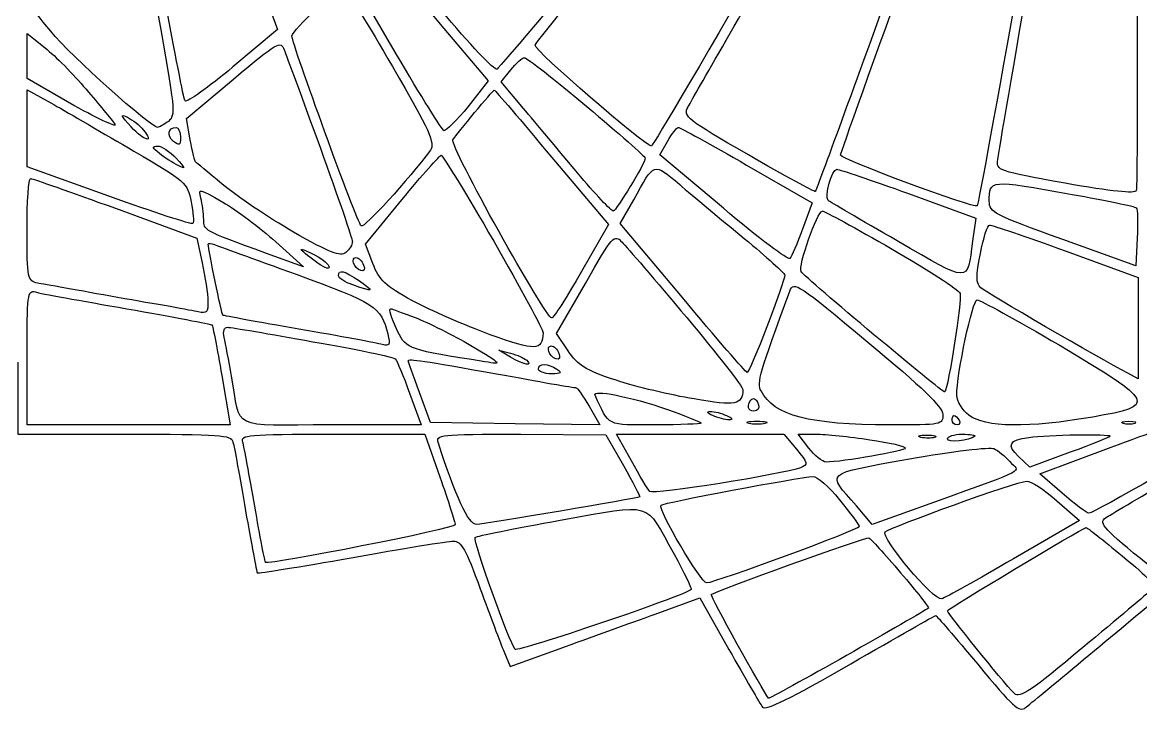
# Model space of a CAD drawing. Extents: x 10 to 239, y 73 to 305.
# Drawn here: x 53.6 to 121.5, y 73.1 to 115 of the extents above; entities that cross this region are included whole.
import ezdxf

# ---------------------------------------------------------------- set-up
doc = ezdxf.new("R2010")
doc.units = 0
doc.layers.get('0').update_dxf_attribs({"linetype": 'CONTINUOUS'})

msp = doc.modelspace()

# ---------------------------------------------------------------- linework, layer by layer
at = {"color": 7}
for points in [[(76.341111, 113.015889), (73.688222, 117.587889), (74.563111, 118.321667)], [(68.467111, 116.289667), (69.116222, 114.539889), (66.406889, 112.253889)], [(78.994, 114.850333), (81.900889, 111.407222), (80.687333, 109.855)], [(78.994, 114.850333), (78.994, 114.850333)], [(56.754889, 109.911444), (53.904444, 111.548333), (53.904444, 112.903), (53.904444, 114.285889), (55.005111, 113.411)], [(76.087111, 112.282111), (76.087111, 112.282111)], [(84.045778, 109.742111), (82.691111, 111.350778), (83.283778, 112.084556)], [(63.810444, 107.823), (63.584667, 109.121222), (66.435111, 111.520111)], [(58.871556, 104.408111), (53.904444, 106.186111), (53.904444, 108.528556), (53.904444, 110.871), (55.541333, 109.967889)], [(57.488667, 110.899222), (57.488667, 110.899222)], [(87.884, 109.855), (87.884, 109.855)], [(60.96, 108.443889), (60.96, 108.443889)], [(63.217778, 107.992333), (63.217778, 107.992333)], [(71.712667, 107.315), (71.712667, 107.315)], [(96.181333, 103.674333), (92.314889, 106.919889), (92.794667, 107.738333)], [(60.395556, 107.145667), (60.395556, 107.145667)], [(62.963778, 106.722333), (62.963778, 106.722333)], [(85.767333, 106.750556), (89.210444, 102.686556), (87.573556, 99.836111)], [(85.767333, 106.750556), (85.767333, 106.750556)], [(97.592444, 106.299), (101.571778, 104.013), (100.979111, 102.404333)], [(97.592444, 106.299), (97.592444, 106.299)], [(107.413778, 104.577444), (111.506, 103.081667), (111.308444, 101.670556)], [(107.413778, 104.577444), (107.413778, 104.577444)], [(74.901778, 100.315889), (74.450222, 101.501222), (76.651556, 104.182333)], [(93.697778, 98.255667), (89.916, 102.743), (90.734444, 104.182333)], [(117.348, 104.521), (117.348, 104.521)], [(59.266667, 103.674333), (64.205556, 101.868111), (64.544222, 100.372333)], [(59.266667, 103.674333), (59.266667, 103.674333)], [(97.451333, 101.839889), (97.451333, 101.839889)], [(121.299111, 101.868111), (121.214444, 100.174778), (116.783556, 101.783444)], [(69.003333, 101.642333), (70.696667, 100.118333), (68.438889, 100.936778)], [(69.003333, 101.642333), (69.003333, 101.642333)], [(82.239556, 101.670556), (82.239556, 101.670556)], [(106.426, 101.190778), (106.426, 101.190778)], [(116.981111, 101.077889), (121.355556, 99.469222), (121.355556, 96.393), (121.355556, 93.316778), (120.734667, 93.655444)], [(116.981111, 101.077889), (116.981111, 101.077889)], [(72.248889, 100.090111), (72.248889, 100.090111)], [(74.337333, 100.231222), (74.337333, 100.231222)], [(70.245111, 99.666778), (70.245111, 99.666778)], [(74.083333, 99.271667), (74.083333, 99.271667)], [(86.755111, 95.010111), (86.049556, 96.082556), (87.799333, 99.102333)], [(59.972222, 97.578333), (59.972222, 97.578333)], [(77.47, 97.042111), (77.47, 97.042111)], [(93.951778, 97.042111), (93.951778, 97.042111)], [(71.261111, 95.574556), (71.261111, 95.574556)], [(83.255556, 94.643222), (82.55, 95.066556), (83.255556, 94.869)], [(116.557778, 95.377), (116.557778, 95.377)], [(65.729556, 93.514333), (66.237556, 90.522778), (60.056889, 90.522778), (53.904444, 90.522778), (53.904444, 94.643222)], [(84.243333, 94.445667), (84.243333, 94.445667)], [(86.190667, 94.869), (86.190667, 94.869)], [(53.34, 94.332778), (53.34, 89.958333), (59.802889, 89.958333)], [(86.077778, 93.909444), (86.077778, 93.909444)], [(82.408889, 93.627222), (82.408889, 93.627222)], [(77.131333, 92.441889), (77.836889, 90.522778), (72.361778, 90.522778)], [(88.025111, 91.651667), (88.674222, 90.522778), (83.537778, 90.579222), (78.401333, 90.663889), (77.724, 92.498333)], [(92.794667, 91.454111), (92.794667, 91.454111)], [(96.378889, 91.087222), (96.378889, 91.087222)], [(98.185111, 91.397667), (98.185111, 91.397667)], [(109.502222, 91.171889), (109.502222, 91.171889)], [(98.721333, 90.607444), (98.721333, 90.607444)], [(110.49, 90.805), (110.49, 90.805)], [(121.158, 90.607444), (121.158, 90.607444)], [(72.446444, 89.958333), (78.062667, 89.958333), (78.965778, 87.361889), (78.965778, 87.361889)], [(83.876444, 89.958333), (89.041111, 89.930111), (90.113556, 88.067444), (90.113556, 88.067444)], [(90.593333, 88.349667), (89.690222, 89.958333), (94.770222, 89.958333), (99.850222, 89.958333), (100.612222, 89.055222), (100.612222, 89.055222)], [(101.374222, 89.111667), (100.725111, 89.958333), (101.797556, 89.958333)], [(105.071333, 89.619667), (105.071333, 89.619667)], [(109.022444, 89.760778), (109.022444, 89.760778)], [(111.449556, 89.845444), (111.449556, 89.845444)], [(119.662222, 89.845444), (119.662222, 89.845444)], [(116.755333, 86.374111), (115.400667, 87.559444), (119.718667, 89.168111)], [(113.566222, 88.293222), (113.566222, 88.293222)], [(117.235111, 88.857667), (114.779778, 87.954556), (114.102444, 88.603667)], [(103.236889, 85.979), (103.236889, 85.979)], [(108.994222, 85.837889), (105.212444, 84.483222), (104.252889, 85.612111)], [(116.416667, 85.922556), (117.799556, 84.709), (113.792, 82.394778)], [(116.416667, 85.922556), (116.416667, 85.922556)], [(93.189778, 82.677), (93.189778, 82.677)], [(120.396, 82.564111), (120.396, 82.564111)], [(106.934, 81.548111), (106.934, 81.548111)], [(92.032667, 79.036333), (94.742, 80.024111), (96.52, 76.891444)], [(82.860444, 76.778556), (83.227333, 75.847222), (86.275333, 76.947889)]]:
    msp.add_lwpolyline(points, dxfattribs=at)
for points in [[(84.751333, 113.580333), (84.836, 113.975444), (102.503111, 135.113889), (102.785333, 135.113889)], [(101.6, 134.944556), (101.6, 134.775222), (82.719333, 112.310333), (82.437111, 112.112778)], [(106.369556, 132.715), (106.482444, 132.573889), (92.004444, 107.456111), (91.806889, 107.456111)], [(103.293333, 106.891667), (103.293333, 107.145667), (112.014, 131.162778), (112.211556, 131.501444)], [(116.388444, 130.880556), (116.501333, 130.880556), (111.703556, 103.928333), (111.590667, 103.815444)], [(112.832444, 106.637667), (112.945333, 107.456111), (116.783556, 129.525889), (117.037556, 130.739444)], [(63.5, 110.193667), (63.330667, 110.391222), (61.214, 122.188111), (61.242222, 122.752556)], [(94.036444, 109.826778), (94.205778, 110.137222), (97.197333, 115.386556), (100.696889, 121.426111)], [(75.776667, 118.688556), (75.946, 118.491), (77.413556, 116.769444), (78.994, 114.850333)], [(55.343778, 114.427), (53.960889, 116.063889), (53.876222, 116.289667), (53.960889, 117.503222)], [(106.538889, 117.757222), (103.970667, 110.617), (101.797556, 104.746778), (101.769333, 104.690333)], [(121.299111, 118.124111), (121.327333, 110.955667), (121.299111, 104.916111), (121.242667, 104.746778)], [(69.991111, 114.116556), (69.991111, 114.539889), (72.841556, 117.079889), (73.180222, 116.967)], [(73.180222, 116.967), (73.321333, 116.938778), (74.619556, 114.822111), (76.087111, 112.282111)], [(61.806667, 115.697), (62.907333, 109.685667), (62.935556, 109.290556), (62.484, 108.951889)], [(82.437111, 112.112778), (82.296, 112.028111), (80.772, 113.636778), (79.050444, 115.697)], [(61.834889, 108.585), (61.383333, 108.613222), (56.585556, 112.903), (55.343778, 114.427)], [(74.196222, 102.601889), (73.914, 102.855889), (69.991111, 113.693222), (69.991111, 114.116556)], [(55.005111, 113.411), (55.626, 112.931222), (56.726667, 111.802333), (57.488667, 110.899222)], [(66.435111, 111.520111), (69.116222, 113.777889), (69.313778, 113.862556), (69.511333, 113.298111)], [(91.806889, 107.456111), (91.411778, 107.456111), (84.694889, 113.269889), (84.751333, 113.580333)], [(69.511333, 113.298111), (69.652444, 112.959444), (70.640222, 110.278333), (71.712667, 107.315)], [(79.219778, 108.387444), (79.106889, 108.415667), (77.808667, 110.504111), (76.341111, 113.015889)], [(83.283778, 112.084556), (83.594222, 112.479667), (83.961111, 112.818333), (84.102222, 112.818333)], [(84.102222, 112.818333), (84.243333, 112.818333), (85.936667, 111.491889), (87.884, 109.855)], [(66.406889, 112.253889), (64.911111, 111.012111), (63.612889, 110.080778), (63.5, 110.193667)], [(76.087111, 112.282111), (78.373111, 108.359222), (78.683556, 107.625444), (78.401333, 107.202111)], [(57.488667, 110.899222), (58.250667, 110.024333), (59.040889, 109.064778), (59.238444, 108.782556)], [(79.756, 107.823), (80.01, 108.218111), (82.183111, 110.842778), (82.267778, 110.842778)], [(82.267778, 110.842778), (82.324222, 110.842778), (83.904667, 109.008333), (85.767333, 106.750556)], [(55.541333, 109.967889), (56.416222, 109.459889), (58.617556, 108.189889), (60.395556, 107.145667)], [(59.238444, 108.782556), (59.464222, 108.528556), (58.335333, 109.036556), (56.754889, 109.911444)], [(60.226222, 108.613222), (59.605333, 109.290556), (59.548889, 109.431667), (60.000444, 109.205889)], [(80.687333, 109.855), (80.01, 109.036556), (79.332667, 108.359222), (79.219778, 108.387444)], [(87.319556, 105.819222), (86.247111, 107.117444), (84.779556, 108.867222), (84.045778, 109.742111)], [(87.884, 109.855), (89.831333, 108.218111), (91.44, 106.807), (91.44, 106.722333)], [(97.705333, 106.919889), (93.951778, 109.064778), (93.726, 109.262333), (94.036444, 109.826778)], [(60.000444, 109.205889), (60.310889, 109.036556), (60.762444, 108.697889), (60.96, 108.443889)], [(62.484, 108.951889), (62.201778, 108.754333), (61.919556, 108.585), (61.834889, 108.585)], [(60.96, 108.443889), (61.665556, 107.597222), (61.044667, 107.738333), (60.226222, 108.613222)], [(62.794444, 107.738333), (62.371111, 108.077), (62.455778, 108.585), (62.963778, 108.585)], [(63.217778, 107.992333), (63.217778, 107.484333), (63.161333, 107.456111), (62.794444, 107.738333)], [(62.963778, 108.585), (63.104889, 108.585), (63.217778, 108.302778), (63.217778, 107.992333)], [(92.794667, 107.738333), (93.048667, 108.218111), (93.359111, 108.585), (93.443778, 108.585)], [(93.443778, 108.585), (93.556667, 108.585), (95.419333, 107.540778), (97.592444, 106.299)], [(61.947778, 107.004556), (61.496222, 107.343222), (61.468, 107.427889), (61.834889, 107.456111)], [(61.834889, 107.456111), (62.060667, 107.456111), (62.568667, 107.117444), (62.963778, 106.722333)], [(64.149111, 106.468333), (64.092667, 106.496556), (63.951556, 107.089222), (63.810444, 107.823)], [(71.712667, 107.315), (72.785111, 104.379889), (73.66, 101.811667), (73.66, 101.642333)], [(85.767333, 97.013889), (85.372222, 97.013889), (79.558444, 107.484333), (79.756, 107.823)], [(60.395556, 107.145667), (63.556444, 105.311222), (63.641111, 105.226556), (63.866889, 104.069444)], [(63.076667, 106.270778), (62.766222, 106.440111), (62.258222, 106.750556), (61.947778, 107.004556)], [(62.963778, 106.722333), (63.528222, 106.101444), (63.556444, 106.016778), (63.076667, 106.270778)], [(78.401333, 107.202111), (77.074889, 105.424111), (74.337333, 102.432556), (74.196222, 102.601889)], [(76.651556, 104.182333), (77.893333, 105.678111), (78.965778, 106.891667), (79.050444, 106.891667)], [(79.050444, 106.891667), (79.135111, 106.891667), (80.574444, 104.549222), (82.239556, 101.670556)], [(91.44, 106.722333), (91.44, 106.411889), (89.662, 103.505), (89.492667, 103.505)], [(101.769333, 104.690333), (101.712889, 104.662111), (99.878444, 105.649889), (97.705333, 106.919889)], [(111.590667, 103.815444), (111.421333, 103.646111), (103.293333, 106.665889), (103.293333, 106.891667)], [(116.924667, 105.198333), (112.832444, 105.932111), (112.747778, 105.960333), (112.832444, 106.637667)], [(65.757778, 105.141889), (64.911111, 105.847444), (64.177333, 106.468333), (64.149111, 106.468333)], [(90.734444, 104.182333), (92.004444, 106.496556), (91.919778, 106.468333), (93.528444, 105.113667)], [(102.531333, 104.154111), (102.305556, 104.408111), (102.757111, 106.045), (103.067556, 106.045)], [(103.067556, 106.045), (103.208667, 106.045), (105.184222, 105.367667), (107.413778, 104.577444)], [(53.904444, 102.376111), (53.904444, 104.097667), (53.989111, 105.480556), (54.130222, 105.480556)], [(54.130222, 105.480556), (54.243111, 105.480556), (56.557333, 104.662111), (59.266667, 103.674333)], [(89.492667, 103.505), (89.379778, 103.505), (88.392, 104.549222), (87.319556, 105.819222)], [(112.324444, 104.097667), (112.324444, 105.424111), (112.296222, 105.424111), (117.348, 104.521)], [(64.459556, 104.295222), (64.290222, 104.916111), (64.318444, 104.887889), (65.786, 104.041222)], [(70.075778, 102.235), (68.551778, 103.109889), (66.604444, 104.436333), (65.757778, 105.141889)], [(93.528444, 105.113667), (94.318667, 104.436333), (96.068444, 102.968778), (97.451333, 101.839889)], [(121.242667, 104.746778), (121.158, 104.549222), (119.775111, 104.690333), (116.924667, 105.198333)], [(63.979778, 102.743), (63.895111, 102.686556), (61.609111, 103.420333), (58.871556, 104.408111)], [(63.866889, 104.069444), (64.008, 103.420333), (64.036222, 102.827667), (63.979778, 102.743)], [(64.628889, 102.997), (64.628889, 103.363889), (64.544222, 103.928333), (64.459556, 104.295222)], [(65.786, 104.041222), (66.632667, 103.561444), (68.072, 102.489), (69.003333, 101.642333)], [(106.736444, 101.698778), (104.506889, 102.968778), (102.616, 104.097667), (102.531333, 104.154111)], [(116.783556, 101.783444), (112.606667, 103.279222), (112.324444, 103.420333), (112.324444, 104.097667)], [(117.348, 104.521), (119.408222, 104.154111), (121.158, 103.787222), (121.242667, 103.702556)], [(100.217111, 100.626333), (100.132444, 100.513444), (98.298, 101.868111), (96.181333, 103.674333)], [(100.894444, 99.836111), (100.696889, 100.146556), (101.882222, 103.505), (102.192667, 103.505)], [(102.192667, 103.505), (102.333778, 103.505), (104.224667, 102.460778), (106.426, 101.190778)], [(121.242667, 103.702556), (121.327333, 103.646111), (121.355556, 102.799444), (121.299111, 101.868111)], [(68.438889, 100.936778), (64.572444, 102.347889), (64.628889, 102.319667), (64.628889, 102.997)], [(111.788222, 100.936778), (111.957556, 101.868111), (112.211556, 102.658333), (112.352667, 102.658333)], [(112.352667, 102.658333), (112.465556, 102.658333), (114.554, 101.952778), (116.981111, 101.077889)], [(54.553556, 99.130556), (53.932667, 99.271667), (53.904444, 99.384556), (53.904444, 102.376111)], [(73.264889, 100.993222), (72.926222, 100.711), (72.305333, 100.965), (70.075778, 102.235)], [(87.799333, 99.102333), (89.464444, 102.037444), (89.549111, 102.122111), (90.028889, 101.614111)], [(97.451333, 101.839889), (98.806, 100.711), (99.906667, 99.723222), (99.906667, 99.638556)], [(100.979111, 102.404333), (100.668667, 101.529444), (100.33, 100.739222), (100.217111, 100.626333)], [(64.911111, 101.501222), (64.911111, 101.557667), (65.080444, 101.529444), (65.278, 101.473)], [(65.786, 97.183222), (65.729556, 97.239667), (64.911111, 101.162556), (64.911111, 101.501222)], [(65.278, 101.473), (65.447333, 101.388333), (67.705111, 100.598111), (70.245111, 99.666778)], [(70.555556, 101.162556), (70.555556, 101.219), (70.950667, 101.077889), (71.402222, 100.823889)], [(71.402222, 100.457), (70.950667, 100.795667), (70.555556, 101.106111), (70.555556, 101.162556)], [(73.66, 101.642333), (73.66, 101.473), (73.490667, 101.162556), (73.264889, 100.993222)], [(82.239556, 101.670556), (83.876444, 98.820111), (85.231111, 96.308333), (85.231111, 96.110778)], [(90.028889, 101.614111), (90.311111, 101.331889), (92.089111, 99.271667), (93.951778, 97.042111)], [(106.426, 101.190778), (108.599111, 99.949), (110.461778, 98.735444), (110.546444, 98.509667)], [(111.308444, 101.670556), (110.969778, 99.102333), (111.195556, 99.102333), (106.736444, 101.698778)], [(71.402222, 100.823889), (71.882, 100.569889), (72.248889, 100.259444), (72.248889, 100.090111)], [(74.168, 99.892556), (73.744667, 100.033667), (73.518889, 100.682778), (73.885778, 100.682778)], [(73.885778, 100.682778), (74.026889, 100.682778), (74.252667, 100.485222), (74.337333, 100.231222)], [(111.816444, 98.848333), (111.506, 99.130556), (111.506, 99.525667), (111.788222, 100.936778)], [(64.544222, 100.372333), (64.713556, 99.525667), (64.882889, 98.481444), (64.882889, 98.029889)], [(72.248889, 100.090111), (72.248889, 99.949), (71.882, 100.090111), (71.402222, 100.457)], [(72.813333, 99.582111), (72.813333, 99.977222), (73.152, 99.892556), (74.083333, 99.271667)], [(74.337333, 100.231222), (74.450222, 99.949), (74.365556, 99.836111), (74.168, 99.892556)], [(77.300667, 98.058111), (75.635556, 98.989444), (75.296889, 99.299889), (74.901778, 100.315889)], [(87.573556, 99.836111), (86.670444, 98.283889), (85.852, 97.013889), (85.767333, 97.013889)], [(109.615111, 92.526556), (109.530444, 92.441889), (101.148444, 99.441), (100.894444, 99.836111)], [(59.407778, 98.255667), (57.093556, 98.679), (54.892222, 99.074111), (54.553556, 99.130556)], [(70.245111, 99.666778), (74.986444, 97.945222), (75.409778, 97.691222), (75.804889, 96.054333)], [(73.688222, 99.017667), (73.208444, 99.187), (72.813333, 99.441), (72.813333, 99.582111)], [(74.083333, 99.271667), (75.042889, 98.622556), (74.958222, 98.566111), (73.688222, 99.017667)], [(99.906667, 99.638556), (99.906667, 99.187), (97.761778, 93.627222), (97.620667, 93.711889)], [(100.217111, 98.650778), (100.442889, 99.271667), (100.696889, 99.102333), (104.958444, 95.546333)], [(53.904444, 94.643222), (53.904444, 98.425), (53.932667, 98.735444), (54.412444, 98.594333)], [(54.412444, 98.594333), (54.666444, 98.509667), (57.178222, 98.058111), (59.972222, 97.578333)], [(98.467333, 92.583), (98.185111, 93.062778), (98.410889, 93.740111), (100.217111, 98.650778)], [(110.546444, 98.509667), (110.687556, 98.171), (109.840889, 92.780556), (109.615111, 92.526556)], [(120.734667, 93.655444), (118.984889, 94.558556), (112.126889, 98.566111), (111.816444, 98.848333)], [(64.290222, 97.380778), (63.923333, 97.465444), (61.750222, 97.860556), (59.407778, 98.255667)], [(64.882889, 98.029889), (64.911111, 97.352556), (64.826444, 97.267889), (64.290222, 97.380778)], [(82.013778, 95.997889), (80.489778, 96.562333), (78.373111, 97.493667), (77.300667, 98.058111)], [(97.620667, 93.711889), (97.507778, 93.740111), (95.758, 95.772111), (93.697778, 98.255667)], [(110.348889, 92.300778), (110.348889, 93.655444), (111.308444, 98.142778), (111.590667, 98.114556)], [(111.590667, 98.114556), (111.76, 98.114556), (113.989556, 96.872778), (116.557778, 95.377)], [(59.972222, 97.578333), (62.766222, 97.070333), (65.080444, 96.647), (65.136889, 96.590556)], [(70.414444, 96.336556), (67.930889, 96.759889), (65.842444, 97.155), (65.786, 97.183222)], [(76.425778, 96.167222), (75.974222, 97.098556), (75.833111, 97.578333), (76.002444, 97.578333)], [(76.002444, 97.578333), (76.030667, 97.578333), (76.708, 97.324333), (77.47, 97.042111)], [(65.136889, 96.590556), (65.165111, 96.562333), (65.447333, 95.179444), (65.729556, 93.514333)], [(65.870667, 95.828556), (65.786, 96.223667), (65.870667, 96.449444), (66.096444, 96.449444)], [(66.096444, 96.449444), (66.294, 96.449444), (68.636444, 96.054333), (71.261111, 95.574556)], [(77.47, 97.042111), (78.260222, 96.731667), (79.784222, 95.969667), (80.856667, 95.348778)], [(93.951778, 97.042111), (95.842667, 94.784333), (97.366667, 92.808778), (97.366667, 92.667667)], [(66.322222, 93.486111), (66.152889, 94.417444), (65.955333, 95.461667), (65.870667, 95.828556)], [(75.466222, 95.405222), (75.155778, 95.489889), (72.898, 95.913222), (70.414444, 96.336556)], [(75.804889, 96.054333), (75.974222, 95.377), (75.917778, 95.292333), (75.466222, 95.405222)], [(81.703333, 94.361), (77.131333, 95.066556), (76.933778, 95.123), (76.425778, 96.167222)], [(85.231111, 96.110778), (85.202889, 95.010111), (84.779556, 95.010111), (82.013778, 95.997889)], [(71.261111, 95.574556), (73.914, 95.123), (76.143556, 94.643222), (76.256444, 94.530333)], [(80.856667, 95.348778), (82.775778, 94.191667), (82.804, 94.163444), (81.703333, 94.361)], [(86.021333, 94.530333), (85.598, 94.671444), (85.372222, 95.320556), (85.739111, 95.320556)], [(85.739111, 95.320556), (85.880222, 95.320556), (86.106, 95.123), (86.190667, 94.869)], [(104.958444, 95.546333), (108.288667, 92.780556), (109.474, 91.623444), (109.502222, 91.171889)], [(116.557778, 95.377), (122.428, 91.905667), (122.540889, 91.679889), (118.618, 91.002556)], [(76.256444, 94.530333), (76.369333, 94.417444), (76.764444, 93.486111), (77.131333, 92.441889)], [(77.046667, 94.417444), (77.046667, 94.558556), (77.949778, 94.417444), (82.408889, 93.627222)], [(77.724, 92.498333), (77.357111, 93.514333), (77.046667, 94.361), (77.046667, 94.417444)], [(83.255556, 94.869), (83.650667, 94.784333), (84.074, 94.586778), (84.243333, 94.445667)], [(84.243333, 94.445667), (84.666667, 94.050556), (84.045778, 94.163444), (83.255556, 94.643222)], [(86.190667, 94.869), (86.303556, 94.586778), (86.218889, 94.473889), (86.021333, 94.530333)], [(89.662, 93.232111), (87.799333, 93.853), (87.347778, 94.135222), (86.755111, 95.010111)], [(84.948889, 93.909444), (84.948889, 94.276333), (85.513333, 94.276333), (86.077778, 93.909444)], [(85.739111, 93.627222), (85.287556, 93.627222), (84.948889, 93.768333), (84.948889, 93.909444)], [(86.077778, 93.909444), (86.416444, 93.683667), (86.331778, 93.627222), (85.739111, 93.627222)], [(72.361778, 90.522778), (66.124667, 90.522778), (66.914889, 90.127667), (66.322222, 93.486111)], [(82.408889, 93.627222), (84.977111, 93.147444), (87.150222, 92.780556), (87.234889, 92.780556)], [(94.403333, 92.103222), (92.992222, 92.329), (90.875556, 92.837), (89.662, 93.232111)], [(87.234889, 92.780556), (87.319556, 92.780556), (87.658222, 92.272556), (88.025111, 91.651667)], [(88.392, 92.329), (88.194444, 92.695889), (90.536889, 92.244333), (92.794667, 91.454111)], [(92.060889, 90.522778), (89.041111, 90.522778), (89.266889, 90.409889), (88.392, 92.329)], [(97.366667, 92.667667), (97.338444, 91.736333), (96.943333, 91.651667), (94.403333, 92.103222)], [(106.313111, 90.522778), (101.374222, 90.522778), (99.257556, 91.087222), (98.467333, 92.583)], [(98.185111, 91.397667), (97.761778, 91.256556), (97.564222, 91.567), (97.79, 91.933889)], [(97.79, 91.933889), (97.959333, 92.187889), (98.072222, 92.187889), (98.241556, 91.905667)], [(98.241556, 91.905667), (98.382667, 91.679889), (98.354444, 91.482333), (98.185111, 91.397667)], [(111.082667, 91.115444), (110.687556, 91.425889), (110.348889, 91.962111), (110.348889, 92.300778)], [(92.794667, 91.454111), (93.895333, 91.059), (94.826667, 90.692111), (94.826667, 90.635667)], [(95.532222, 91.087222), (95.165333, 91.228333), (95.137111, 91.341222), (95.391111, 91.341222)], [(95.391111, 91.341222), (95.616889, 91.341222), (96.068444, 91.228333), (96.378889, 91.087222)], [(96.52, 90.833222), (96.294222, 90.833222), (95.842667, 90.946111), (95.532222, 91.087222)], [(96.378889, 91.087222), (96.745778, 90.946111), (96.774, 90.833222), (96.52, 90.833222)], [(109.502222, 91.171889), (109.502222, 90.522778), (109.445778, 90.522778), (106.313111, 90.522778)], [(110.066667, 90.805), (110.066667, 90.974333), (110.123111, 91.087222), (110.179556, 91.087222)], [(110.179556, 91.087222), (110.264222, 91.087222), (110.405333, 90.974333), (110.49, 90.805)], [(118.618, 91.002556), (114.723333, 90.325222), (112.042222, 90.353444), (111.082667, 91.115444)], [(94.826667, 90.635667), (94.826667, 90.579222), (93.584889, 90.522778), (92.060889, 90.522778)], [(97.733556, 90.607444), (97.451333, 90.692111), (97.677111, 90.748556), (98.213333, 90.748556)], [(98.721333, 90.607444), (98.439111, 90.551), (97.987556, 90.551), (97.733556, 90.607444)], [(98.213333, 90.748556), (98.749556, 90.748556), (98.975333, 90.692111), (98.721333, 90.607444)], [(110.377111, 90.522778), (110.207778, 90.522778), (110.066667, 90.663889), (110.066667, 90.805)], [(110.49, 90.805), (110.574667, 90.663889), (110.518222, 90.522778), (110.377111, 90.522778)], [(119.718667, 89.168111), (122.089333, 90.043), (124.121333, 90.776778), (124.234222, 90.776778)], [(120.452444, 90.607444), (120.254889, 90.692111), (120.396, 90.748556), (120.791111, 90.748556)], [(121.158, 90.607444), (120.960444, 90.551), (120.621778, 90.551), (120.452444, 90.607444)], [(120.791111, 90.748556), (121.186222, 90.748556), (121.327333, 90.692111), (121.158, 90.607444)], [(59.802889, 89.958333), (65.729556, 89.958333), (66.294, 89.930111), (66.406889, 89.478556)], [(66.999556, 89.478556), (66.858444, 89.930111), (67.253556, 89.958333), (72.446444, 89.958333)], [(78.881111, 89.422111), (78.711778, 89.930111), (78.881111, 89.958333), (83.876444, 89.958333)], [(101.797556, 89.958333), (102.390222, 89.958333), (103.857778, 89.817222), (105.071333, 89.619667)], [(105.071333, 89.619667), (106.256667, 89.450333), (107.244444, 89.224556), (107.244444, 89.111667)], [(108.175778, 89.760778), (107.893556, 89.845444), (108.062889, 89.901889), (108.514444, 89.901889)], [(109.022444, 89.760778), (108.824889, 89.704333), (108.429778, 89.704333), (108.175778, 89.760778)], [(108.514444, 89.901889), (108.994222, 89.901889), (109.191778, 89.845444), (109.022444, 89.760778)], [(109.784444, 89.676111), (109.784444, 89.817222), (110.179556, 89.958333), (110.687556, 89.958333)], [(111.449556, 89.845444), (111.110889, 89.563222), (109.784444, 89.422111), (109.784444, 89.676111)], [(110.687556, 89.958333), (111.167333, 89.958333), (111.506, 89.901889), (111.449556, 89.845444)], [(114.102444, 88.603667), (113.368667, 89.309222), (113.509778, 89.591444), (114.723333, 89.760778)], [(114.723333, 89.760778), (115.880444, 89.930111), (119.662222, 89.986556), (119.662222, 89.845444)], [(119.662222, 89.845444), (119.662222, 89.789), (118.561556, 89.337444), (117.235111, 88.857667)], [(126.153333, 89.676111), (126.153333, 89.478556), (118.674444, 85.160556), (118.364, 85.160556)], [(66.406889, 89.478556), (66.491556, 89.196333), (66.830222, 87.333667), (67.168889, 85.301667)], [(67.733333, 85.583889), (67.394667, 87.446556), (67.084222, 89.196333), (66.999556, 89.478556)], [(81.195333, 84.483222), (80.715556, 84.455), (79.897111, 86.204778), (78.881111, 89.422111)], [(100.612222, 89.055222), (101.317778, 88.208556), (101.346, 88.123889), (100.866222, 87.926333)], [(102.418444, 88.265), (102.192667, 88.265), (101.712889, 88.660111), (101.374222, 89.111667)], [(107.244444, 89.111667), (107.244444, 88.942333), (103.378, 88.265), (102.418444, 88.265)], [(107.470222, 88.462556), (110.066667, 88.914111), (112.380889, 89.196333), (112.606667, 89.083444)], [(112.606667, 89.083444), (112.832444, 88.970556), (113.284, 88.631889), (113.566222, 88.293222)], [(91.722222, 86.487), (91.581111, 86.599889), (91.101333, 87.446556), (90.593333, 88.349667)], [(104.252889, 85.612111), (102.418444, 87.700556), (102.220889, 87.503), (107.470222, 88.462556)], [(113.566222, 88.293222), (114.187111, 87.615889), (114.779778, 87.926333), (108.994222, 85.837889)], [(90.113556, 88.067444), (90.678, 87.051444), (91.129556, 86.176556), (91.101333, 86.148333)], [(100.866222, 87.926333), (99.793778, 87.531222), (91.919778, 86.261222), (91.722222, 86.487)], [(78.965778, 87.361889), (79.473778, 85.922556), (79.897111, 84.624333), (79.897111, 84.455)], [(92.399556, 85.640333), (92.540667, 85.809667), (100.668667, 87.333667), (101.628222, 87.390111)], [(101.628222, 87.390111), (101.854, 87.418333), (102.587778, 86.769222), (103.236889, 85.979)], [(106.002667, 84.031667), (106.341333, 84.313889), (114.017778, 87.107889), (114.582222, 87.107889)], [(114.582222, 87.107889), (114.836222, 87.136111), (115.654667, 86.599889), (116.416667, 85.922556)], [(119.38, 84.878333), (119.605778, 85.019444), (121.383778, 86.091889), (123.331111, 87.220778)], [(118.364, 85.160556), (118.222889, 85.188778), (117.489111, 85.725), (116.755333, 86.374111)], [(68.382444, 82.169), (68.354222, 82.197222), (68.043778, 83.749444), (67.733333, 85.583889)], [(91.101333, 86.148333), (90.960222, 86.063667), (81.731556, 84.511444), (81.195333, 84.483222)], [(86.275333, 84.737222), (92.032667, 85.753222), (91.355333, 85.950778), (93.189778, 82.677)], [(95.165333, 80.927222), (94.826667, 80.927222), (92.173778, 85.414556), (92.399556, 85.640333)], [(103.236889, 85.979), (103.886, 85.160556), (104.422222, 84.455), (104.422222, 84.342111)], [(67.168889, 85.301667), (67.535778, 83.297889), (67.846222, 81.604556), (67.874444, 81.548111)], [(121.976444, 82.027889), (119.323556, 84.144556), (118.928444, 84.567889), (119.38, 84.878333)], [(79.897111, 84.455), (79.897111, 84.229222), (68.636444, 82.027889), (68.382444, 82.169)], [(81.110667, 83.693), (81.195333, 83.777667), (83.509556, 84.229222), (86.275333, 84.737222)], [(104.422222, 84.342111), (104.422222, 84.172778), (95.673333, 80.927222), (95.165333, 80.927222)], [(109.784444, 79.233889), (109.784444, 79.346778), (117.856, 84.201), (118.194667, 84.285667)], [(118.194667, 84.285667), (118.251111, 84.313889), (119.238889, 83.523667), (120.396, 82.564111)], [(83.537778, 76.891444), (83.199111, 77.258333), (80.969556, 83.523667), (81.110667, 83.693)], [(95.447556, 80.221667), (95.616889, 80.419222), (104.845556, 83.721222), (105.014889, 83.664778)], [(105.014889, 83.664778), (105.099556, 83.636556), (105.974444, 82.677), (106.934, 81.548111)], [(109.445778, 79.967667), (108.966, 79.798333), (105.692222, 83.721222), (106.002667, 84.031667)], [(73.575333, 82.451222), (76.679778, 83.015667), (79.473778, 83.467222), (79.784222, 83.467222)], [(79.784222, 83.467222), (80.264, 83.467222), (80.546222, 82.987444), (81.421111, 80.560333)], [(67.874444, 81.548111), (67.930889, 81.491667), (70.470889, 81.915), (73.575333, 82.451222)], [(93.189778, 82.677), (93.810667, 81.548111), (94.262222, 80.560333), (94.234, 80.532111)], [(113.792, 82.394778), (111.618889, 81.124778), (109.643333, 80.024111), (109.445778, 79.967667)], [(120.396, 82.564111), (122.089333, 81.181222), (122.428, 80.757889), (122.145778, 80.503889)], [(106.934, 81.548111), (107.921778, 80.419222), (108.655556, 79.431444), (108.627333, 79.403222)], [(81.421111, 80.560333), (82.013778, 78.979889), (82.634667, 77.258333), (82.860444, 76.778556)], [(94.234, 80.532111), (93.810667, 80.137), (83.678889, 76.722111), (83.537778, 76.891444)], [(98.918889, 73.928111), (98.580222, 74.351444), (95.362889, 80.165222), (95.447556, 80.221667)], [(122.145778, 80.503889), (121.948222, 80.306333), (120.085556, 78.725889), (117.997111, 77.004333)], [(114.525778, 73.363667), (114.920889, 73.674111), (120.847556, 78.584778), (122.540889, 80.024111)], [(86.275333, 76.947889), (87.940444, 77.568778), (90.536889, 78.500111), (92.032667, 79.036333)], [(108.627333, 79.403222), (108.232222, 79.092778), (98.975333, 73.843444), (98.918889, 73.928111)], [(103.914222, 76.016556), (106.708222, 77.625222), (109.022444, 78.951667), (109.078889, 78.951667)], [(109.078889, 78.951667), (109.107111, 78.951667), (110.264222, 77.625222), (111.618889, 75.988333)], [(113.848444, 74.210333), (113.086444, 75.000556), (109.784444, 79.092778), (109.784444, 79.233889)], [(96.52, 76.891444), (97.507778, 75.141667), (98.410889, 73.589444), (98.552, 73.391889)], [(117.997111, 77.004333), (114.892667, 74.379667), (114.158889, 73.899889), (113.848444, 74.210333)], [(98.552, 73.391889), (98.749556, 73.166111), (100.245333, 73.899889), (103.914222, 76.016556)], [(111.618889, 75.988333), (113.763778, 73.391889), (114.130667, 73.053222), (114.525778, 73.363667)]]:
    msp.add_open_spline(points, degree=3, dxfattribs=at)

doc.saveas('drawing.dxf')
